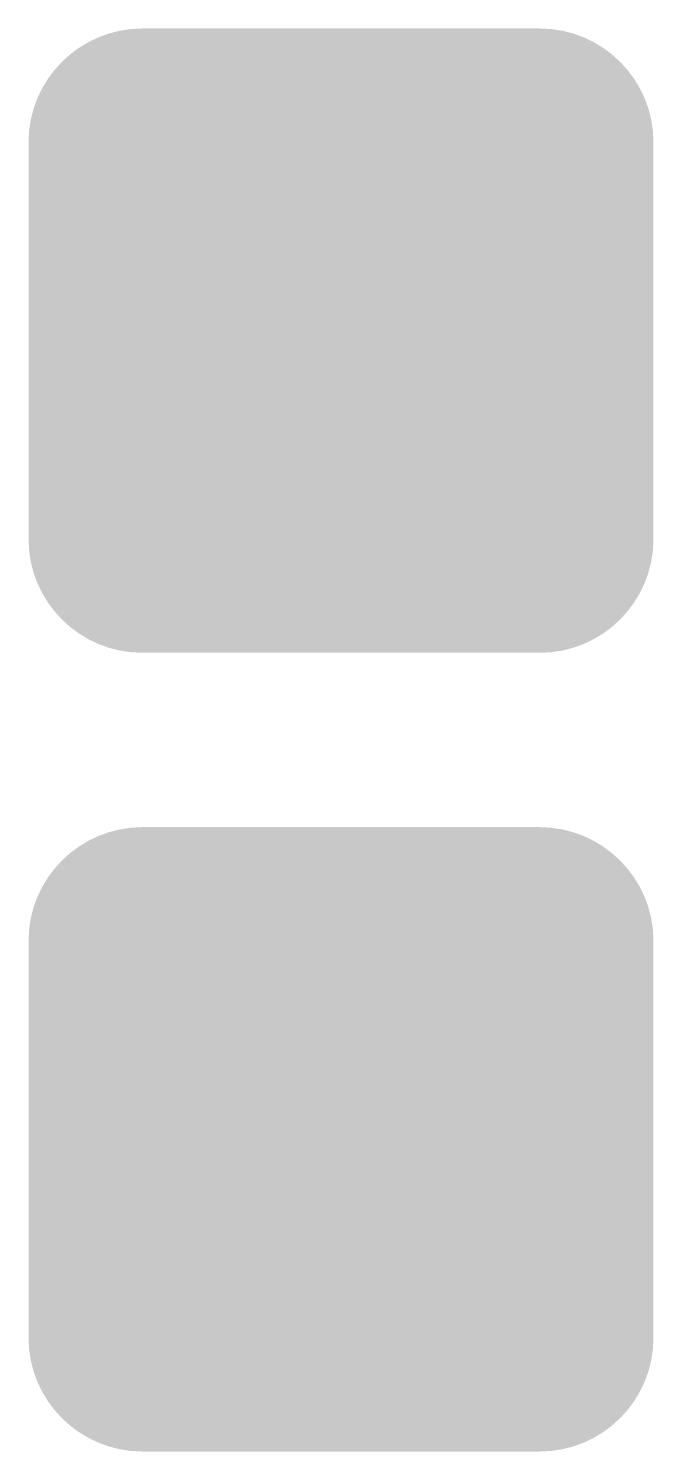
# Model space of a CAD drawing. Header units: millimetres. Extents: x 5277 to 6029, y 2052 to 2709.
# Drawn here: x 5394.73 to 5403.33, y 2414.63 to 2434.23 of the extents above; entities that cross this region are included whole.
import ezdxf

# ---------------------------------------------------------------- set-up
doc = ezdxf.new("R2010")
doc.units = ezdxf.units.MM
doc.layers.add('Health', color=7, linetype='CONTINUOUS', true_color=0x000000)

# ---------------------------------------------------------------- blocks, each defined once
blk = doc.blocks.new('602010409_план_фз')
at = {"layer": 'Health', "linetype": 'Continuous'}
h = blk.add_hatch(color=256, dxfattribs=at)
edge = h.paths.add_edge_path()
edge.add_spline(control_points=[(-0.266, -0.339), (-0.266, 0.523), (0.438, 1.227), (1.3, 1.227)], knot_values=[-1, -1, -1, -1, 0, 0, 0, 0], degree=3, periodic=0)
edge.add_line((1.3, 1.227), (6.769, 1.227))
edge.add_spline(control_points=[(6.769, 1.227), (7.632, 1.227), (8.333, 0.523), (8.333, -0.339)], knot_values=[-1, -1, -1, -1, 0, 0, 0, 0], degree=3, periodic=0)
edge.add_line((8.333, -0.339), (8.333, -5.806))
edge.add_spline(control_points=[(8.333, -5.806), (8.333, -6.669), (7.632, -7.372), (6.769, -7.372)], knot_values=[-1, -1, -1, -1, 0, 0, 0, 0], degree=3, periodic=0)
edge.add_line((6.769, -7.372), (1.3, -7.372))
edge.add_spline(control_points=[(1.3, -7.372), (0.438, -7.372), (-0.266, -6.669), (-0.266, -5.806)], knot_values=[-1, -1, -1, -1, 0, 0, 0, 0], degree=3, periodic=0)
edge.add_line((-0.266, -5.806), (-0.266, -0.339))
edge = h.paths.add_edge_path(flags=16)
edge.add_spline(control_points=[(0.047, -5.806), (0.047, -6.5), (0.606, -7.059), (1.3, -7.059)], knot_values=[-1, -1, -1, -1, 0, 0, 0, 0], degree=3, periodic=0)
edge.add_line((1.3, -7.059), (6.769, -7.059))
edge.add_spline(control_points=[(6.769, -7.059), (7.463, -7.059), (8.022, -6.5), (8.022, -5.806)], knot_values=[-1, -1, -1, -1, 0, 0, 0, 0], degree=3, periodic=0)
edge.add_line((8.022, -5.806), (8.022, -0.339))
edge.add_spline(control_points=[(8.022, -0.339), (8.022, 0.355), (7.463, 0.914), (6.769, 0.914)], knot_values=[-1, -1, -1, -1, 0, 0, 0, 0], degree=3, periodic=0)
edge.add_line((6.769, 0.914), (1.3, 0.914))
edge.add_spline(control_points=[(1.3, 0.914), (0.606, 0.914), (0.047, 0.355), (0.047, -0.339)], knot_values=[-1, -1, -1, -1, 0, 0, 0, 0], degree=3, periodic=0)
edge.add_line((0.047, -0.339), (0.047, -5.806))
at = {"layer": 'Health', "linetype": 'Continuous', "true_color": 0xff0000}
h = blk.add_hatch(color=1, dxfattribs=at)
edge = h.paths.add_edge_path()
edge.add_spline(control_points=[(0.047, -5.806), (0.047, -6.5), (0.606, -7.059), (1.3, -7.059)], knot_values=[-1, -1, -1, -1, 0, 0, 0, 0], degree=3, periodic=0)
edge.add_line((1.3, -7.059), (6.769, -7.059))
edge.add_spline(control_points=[(6.769, -7.059), (7.463, -7.059), (8.022, -6.5), (8.022, -5.806)], knot_values=[-1, -1, -1, -1, 0, 0, 0, 0], degree=3, periodic=0)
edge.add_line((8.022, -5.806), (8.022, -0.339))
edge.add_spline(control_points=[(8.022, -0.339), (8.022, 0.355), (7.463, 0.914), (6.769, 0.914)], knot_values=[-1, -1, -1, -1, 0, 0, 0, 0], degree=3, periodic=0)
edge.add_line((6.769, 0.914), (1.3, 0.914))
edge.add_spline(control_points=[(1.3, 0.914), (0.606, 0.914), (0.047, 0.355), (0.047, -0.339)], knot_values=[-1, -1, -1, -1, 0, 0, 0, 0], degree=3, periodic=0)
edge.add_line((0.047, -0.339), (0.047, -5.806))
at = {"layer": 'Health', "linetype": 'Continuous'}
h = blk.add_hatch(color=256, dxfattribs=at)
edge = h.paths.add_edge_path()
edge.add_line((0.252, -0.679), (0.252, -5.464))
edge.add_spline(control_points=[(0.252, -5.464), (0.252, -6.23), (0.877, -6.854), (1.642, -6.854)], knot_values=[0, 0, 0, 0, 1, 1, 1, 1], degree=3, periodic=0)
edge.add_line((1.642, -6.854), (6.427, -6.854))
edge.add_spline(control_points=[(6.427, -6.854), (7.193, -6.854), (7.815, -6.23), (7.815, -5.464)], knot_values=[0, 0, 0, 0, 1, 1, 1, 1], degree=3, periodic=0)
edge.add_line((7.815, -5.464), (7.815, -0.679))
edge.add_spline(control_points=[(7.815, -0.679), (7.815, 0.086), (7.193, 0.709), (6.427, 0.709)], knot_values=[0, 0, 0, 0, 1, 1, 1, 1], degree=3, periodic=0)
edge.add_line((6.427, 0.709), (1.642, 0.709))
edge.add_spline(control_points=[(1.642, 0.709), (0.877, 0.709), (0.252, 0.086), (0.252, -0.679)], knot_values=[0, 0, 0, 0, 1, 1, 1, 1], degree=3, periodic=0)
edge = h.paths.add_edge_path(flags=16)
edge.add_line((0.565, -0.679), (0.565, -5.464))
edge.add_spline(control_points=[(0.565, -5.464), (0.565, -6.06), (1.046, -6.541), (1.642, -6.541)], knot_values=[-1, -1, -1, -1, 0, 0, 0, 0], degree=3, periodic=0)
edge.add_line((1.642, -6.541), (6.427, -6.541))
edge.add_spline(control_points=[(6.427, -6.541), (7.024, -6.541), (7.502, -6.06), (7.502, -5.464)], knot_values=[-1, -1, -1, -1, 0, 0, 0, 0], degree=3, periodic=0)
edge.add_line((7.502, -5.464), (7.502, -0.679))
edge.add_spline(control_points=[(7.502, -0.679), (7.502, -0.083), (7.024, 0.396), (6.427, 0.396)], knot_values=[-1, -1, -1, -1, 0, 0, 0, 0], degree=3, periodic=0)
edge.add_line((6.427, 0.396), (1.642, 0.396))
edge.add_spline(control_points=[(1.642, 0.396), (1.046, 0.396), (0.565, -0.083), (0.565, -0.679)], knot_values=[-1, -1, -1, -1, 0, 0, 0, 0], degree=3, periodic=0)
h = blk.add_hatch(color=256, dxfattribs=at)
edge = h.paths.add_edge_path()
edge.add_line((0.77, -1.021), (0.77, -5.124))
edge.add_spline(control_points=[(0.77, -5.124), (0.77, -5.792), (1.314, -6.336), (1.982, -6.336)], knot_values=[0, 0, 0, 0, 1, 1, 1, 1], degree=3, periodic=0)
edge.add_line((1.982, -6.336), (6.085, -6.336))
edge.add_spline(control_points=[(6.085, -6.336), (6.753, -6.336), (7.297, -5.792), (7.297, -5.124)], knot_values=[0, 0, 0, 0, 1, 1, 1, 1], degree=3, periodic=0)
edge.add_line((7.297, -5.124), (7.297, -1.021))
edge.add_spline(control_points=[(7.297, -1.021), (7.297, -0.353), (6.753, 0.191), (6.085, 0.191)], knot_values=[0, 0, 0, 0, 1, 1, 1, 1], degree=3, periodic=0)
edge.add_line((6.085, 0.191), (1.982, 0.191))
edge.add_spline(control_points=[(1.982, 0.191), (1.314, 0.191), (0.77, -0.353), (0.77, -1.021)], knot_values=[0, 0, 0, 0, 1, 1, 1, 1], degree=3, periodic=0)
edge = h.paths.add_edge_path(flags=16)
edge.add_line((1.081, -1.021), (1.081, -5.124))
edge.add_spline(control_points=[(1.081, -5.124), (1.081, -5.624), (1.482, -6.025), (1.982, -6.025)], knot_values=[-1, -1, -1, -1, 0, 0, 0, 0], degree=3, periodic=0)
edge.add_line((1.982, -6.025), (6.085, -6.025))
edge.add_spline(control_points=[(6.085, -6.025), (6.585, -6.025), (6.986, -5.624), (6.986, -5.124)], knot_values=[-1, -1, -1, -1, 0, 0, 0, 0], degree=3, periodic=0)
edge.add_line((6.986, -5.124), (6.986, -1.021))
edge.add_spline(control_points=[(6.986, -1.021), (6.986, -0.521), (6.585, -0.12), (6.085, -0.12)], knot_values=[-1, -1, -1, -1, 0, 0, 0, 0], degree=3, periodic=0)
edge.add_line((6.085, -0.12), (1.982, -0.12))
edge.add_spline(control_points=[(1.982, -0.12), (1.482, -0.12), (1.081, -0.521), (1.081, -1.021)], knot_values=[-1, -1, -1, -1, 0, 0, 0, 0], degree=3, periodic=0)
h = blk.add_hatch(color=256, dxfattribs=at)
h.paths.add_polyline_path([(3.17, -1.454), (3.17, -1.298), (3.294, -1.035), (3.418, -0.929), (3.542, -0.824), (3.833, -0.718), (4.001, -0.718), (4.169, -0.718), (4.46, -0.824), (4.584, -0.929), (4.708, -1.035), (4.832, -1.298), (4.832, -1.454), (4.832, -1.549), (4.778, -1.699), (4.723, -1.753), (4.672, -1.804), (4.541, -1.863), (4.46, -1.87), (4.446, -1.874), (4.395, -1.877), (4.358, -1.877), (4.322, -1.877), (4.216, -1.87), (4.147, -1.863), (4.147, -2.162), (5.044, -2.162), (5.044, -3.949), (2.958, -3.949), (2.958, -2.162), (3.855, -2.162), (3.855, -1.863), (3.786, -1.87), (3.68, -1.877), (3.644, -1.877), (3.607, -1.877), (3.556, -1.874), (3.542, -1.87), (3.461, -1.863), (3.33, -1.804), (3.279, -1.753), (3.224, -1.699), (3.17, -1.549)])
h.paths.add_polyline_path([(3.994, -2.672), (3.928, -2.672), (3.862, -2.742), (3.862, -2.811), (3.862, -2.957), (3.717, -2.957), (3.647, -2.957), (3.578, -3.026), (3.578, -3.095), (3.578, -3.103), (3.578, -3.172), (3.647, -3.241), (3.717, -3.241), (3.862, -3.241), (3.862, -3.38), (3.862, -3.449), (3.928, -3.518), (3.994, -3.518), (4.001, -3.518), (4.07, -3.518), (4.14, -3.449), (4.14, -3.38), (4.14, -3.241), (4.285, -3.241), (4.355, -3.241), (4.424, -3.172), (4.424, -3.103), (4.424, -3.095), (4.424, -3.026), (4.355, -2.957), (4.285, -2.957), (4.14, -2.957), (4.14, -2.811), (4.14, -2.742), (4.07, -2.672), (4.001, -2.672)], flags=16)
h.paths.add_polyline_path([(3.76, -1.141), (3.702, -1.141), (3.644, -1.196), (3.644, -1.25), (3.644, -1.323), (3.644, -1.381), (3.702, -1.44), (3.76, -1.44), (4.242, -1.44), (4.3, -1.44), (4.358, -1.381), (4.358, -1.323), (4.358, -1.25), (4.358, -1.196), (4.3, -1.141), (4.242, -1.141)], flags=16)
h.paths.add_polyline_path([(5.336, -2.125), (5.405, -2.136), (5.503, -2.217), (5.533, -2.286), (5.627, -2.286), (5.726, -2.286), (5.895, -2.361), (5.967, -2.435), (6.038, -2.51), (6.109, -2.691), (6.109, -2.796), (6.109, -3.744), (6.258, -3.796), (6.408, -4), (6.408, -4.153), (6.408, -4.219), (6.346, -4.284), (6.284, -4.284), (6.258, -4.284), (6.213, -4.264), (6.193, -4.244), (6.173, -4.224), (6.152, -4.178), (6.152, -4.153), (6.152, -4.116), (6.127, -4.056), (6.101, -4.033), (6.076, -4.009), (6.014, -3.985), (5.977, -3.985), (5.941, -3.985), (5.881, -4.009), (5.857, -4.033), (5.833, -4.056), (5.81, -4.116), (5.81, -4.153), (5.81, -4.178), (5.791, -4.224), (5.773, -4.244), (5.755, -4.264), (5.708, -4.284), (5.678, -4.284), (5.649, -4.284), (5.602, -4.264), (5.584, -4.244), (5.565, -4.224), (5.547, -4.178), (5.547, -4.153), (5.547, -4.084), (5.591, -3.958), (5.635, -3.901), (5.678, -3.845), (5.788, -3.766), (5.853, -3.744), (5.853, -2.796), (5.853, -2.745), (5.821, -2.66), (5.788, -2.625), (5.755, -2.59), (5.675, -2.556), (5.627, -2.556), (5.54, -2.556), (5.511, -2.629), (5.409, -2.712), (5.336, -2.723)])
h.paths.add_polyline_path([(2.666, -2.125), (2.666, -2.723), (2.593, -2.712), (2.491, -2.629), (2.462, -2.556), (2.375, -2.556), (2.327, -2.556), (2.247, -2.59), (2.214, -2.625), (2.181, -2.66), (2.149, -2.745), (2.149, -2.796), (2.149, -3.744), (2.214, -3.766), (2.324, -3.845), (2.367, -3.901), (2.411, -3.958), (2.455, -4.084), (2.455, -4.153), (2.455, -4.178), (2.437, -4.224), (2.418, -4.244), (2.4, -4.264), (2.353, -4.284), (2.324, -4.284), (2.294, -4.284), (2.247, -4.264), (2.229, -4.244), (2.211, -4.224), (2.192, -4.178), (2.192, -4.153), (2.192, -4.116), (2.169, -4.056), (2.145, -4.033), (2.121, -4.009), (2.061, -3.985), (2.025, -3.985), (1.988, -3.985), (1.926, -4.009), (1.901, -4.033), (1.875, -4.056), (1.85, -4.116), (1.85, -4.153), (1.85, -4.178), (1.829, -4.224), (1.809, -4.244), (1.789, -4.264), (1.744, -4.284), (1.718, -4.284), (1.656, -4.284), (1.594, -4.219), (1.594, -4.153), (1.594, -4), (1.744, -3.796), (1.893, -3.744), (1.893, -2.796), (1.893, -2.691), (1.964, -2.51), (2.036, -2.435), (2.107, -2.361), (2.276, -2.286), (2.375, -2.286), (2.469, -2.286), (2.499, -2.217), (2.597, -2.136)])
h.paths.add_polyline_path([(2.958, -4.211), (3.184, -4.211), (5.044, -4.211), (5.044, -4.634), (5.044, -4.671), (5.011, -4.731), (4.978, -4.755), (4.945, -4.778), (4.865, -4.802), (4.818, -4.802), (3.184, -4.802), (3.137, -4.802), (3.057, -4.778), (3.024, -4.755), (2.991, -4.731), (2.958, -4.671), (2.958, -4.634)])
h.paths.add_polyline_path([(3.388, -5.065), (3.52, -5.065), (4.614, -5.065), (4.614, -5.385), (4.614, -5.415), (4.595, -5.462), (4.577, -5.48), (4.559, -5.498), (4.512, -5.517), (4.482, -5.517), (3.52, -5.517), (3.491, -5.517), (3.443, -5.498), (3.425, -5.48), (3.407, -5.462), (3.388, -5.415), (3.388, -5.385)])
blk = doc.blocks.new('602010409_рек_фз')
at = {"layer": 'Health', "linetype": 'Continuous'}
h = blk.add_hatch(color=256, dxfattribs=at)
edge = h.paths.add_edge_path()
edge.add_spline(control_points=[(-0.266, -0.339), (-0.266, 0.523), (0.438, 1.227), (1.3, 1.227)], knot_values=[-1, -1, -1, -1, 0, 0, 0, 0], degree=3, periodic=0)
edge.add_line((1.3, 1.227), (6.769, 1.227))
edge.add_spline(control_points=[(6.769, 1.227), (7.632, 1.227), (8.333, 0.523), (8.333, -0.339)], knot_values=[-1, -1, -1, -1, 0, 0, 0, 0], degree=3, periodic=0)
edge.add_line((8.333, -0.339), (8.333, -5.806))
edge.add_spline(control_points=[(8.333, -5.806), (8.333, -6.669), (7.632, -7.372), (6.769, -7.372)], knot_values=[-1, -1, -1, -1, 0, 0, 0, 0], degree=3, periodic=0)
edge.add_line((6.769, -7.372), (1.3, -7.372))
edge.add_spline(control_points=[(1.3, -7.372), (0.438, -7.372), (-0.266, -6.669), (-0.266, -5.806)], knot_values=[-1, -1, -1, -1, 0, 0, 0, 0], degree=3, periodic=0)
edge.add_line((-0.266, -5.806), (-0.266, -0.339))
edge = h.paths.add_edge_path(flags=16)
edge.add_spline(control_points=[(0.047, -5.806), (0.047, -6.5), (0.606, -7.059), (1.3, -7.059)], knot_values=[-1, -1, -1, -1, 0, 0, 0, 0], degree=3, periodic=0)
edge.add_line((1.3, -7.059), (6.769, -7.059))
edge.add_spline(control_points=[(6.769, -7.059), (7.463, -7.059), (8.022, -6.5), (8.022, -5.806)], knot_values=[-1, -1, -1, -1, 0, 0, 0, 0], degree=3, periodic=0)
edge.add_line((8.022, -5.806), (8.022, -0.339))
edge.add_spline(control_points=[(8.022, -0.339), (8.022, 0.355), (7.463, 0.914), (6.769, 0.914)], knot_values=[-1, -1, -1, -1, 0, 0, 0, 0], degree=3, periodic=0)
edge.add_line((6.769, 0.914), (1.3, 0.914))
edge.add_spline(control_points=[(1.3, 0.914), (0.606, 0.914), (0.047, 0.355), (0.047, -0.339)], knot_values=[-1, -1, -1, -1, 0, 0, 0, 0], degree=3, periodic=0)
edge.add_line((0.047, -0.339), (0.047, -5.806))
at = {"layer": 'Health', "linetype": 'Continuous', "true_color": 0xffff00}
h = blk.add_hatch(color=2, dxfattribs=at)
edge = h.paths.add_edge_path()
edge.add_spline(control_points=[(0.047, -5.806), (0.047, -6.5), (0.606, -7.059), (1.3, -7.059)], knot_values=[-1, -1, -1, -1, 0, 0, 0, 0], degree=3, periodic=0)
edge.add_line((1.3, -7.059), (6.769, -7.059))
edge.add_spline(control_points=[(6.769, -7.059), (7.463, -7.059), (8.022, -6.5), (8.022, -5.806)], knot_values=[-1, -1, -1, -1, 0, 0, 0, 0], degree=3, periodic=0)
edge.add_line((8.022, -5.806), (8.022, -0.339))
edge.add_spline(control_points=[(8.022, -0.339), (8.022, 0.355), (7.463, 0.914), (6.769, 0.914)], knot_values=[-1, -1, -1, -1, 0, 0, 0, 0], degree=3, periodic=0)
edge.add_line((6.769, 0.914), (1.3, 0.914))
edge.add_spline(control_points=[(1.3, 0.914), (0.606, 0.914), (0.047, 0.355), (0.047, -0.339)], knot_values=[-1, -1, -1, -1, 0, 0, 0, 0], degree=3, periodic=0)
edge.add_line((0.047, -0.339), (0.047, -5.806))
at = {"layer": 'Health', "linetype": 'Continuous'}
h = blk.add_hatch(color=256, dxfattribs=at)
edge = h.paths.add_edge_path()
edge.add_line((0.252, -0.679), (0.252, -5.464))
edge.add_spline(control_points=[(0.252, -5.464), (0.252, -6.23), (0.877, -6.854), (1.642, -6.854)], knot_values=[0, 0, 0, 0, 1, 1, 1, 1], degree=3, periodic=0)
edge.add_line((1.642, -6.854), (6.427, -6.854))
edge.add_spline(control_points=[(6.427, -6.854), (7.193, -6.854), (7.815, -6.23), (7.815, -5.464)], knot_values=[0, 0, 0, 0, 1, 1, 1, 1], degree=3, periodic=0)
edge.add_line((7.815, -5.464), (7.815, -0.679))
edge.add_spline(control_points=[(7.815, -0.679), (7.815, 0.086), (7.193, 0.709), (6.427, 0.709)], knot_values=[0, 0, 0, 0, 1, 1, 1, 1], degree=3, periodic=0)
edge.add_line((6.427, 0.709), (1.642, 0.709))
edge.add_spline(control_points=[(1.642, 0.709), (0.877, 0.709), (0.252, 0.086), (0.252, -0.679)], knot_values=[0, 0, 0, 0, 1, 1, 1, 1], degree=3, periodic=0)
edge = h.paths.add_edge_path(flags=16)
edge.add_line((0.565, -0.679), (0.565, -5.464))
edge.add_spline(control_points=[(0.565, -5.464), (0.565, -6.06), (1.046, -6.541), (1.642, -6.541)], knot_values=[-1, -1, -1, -1, 0, 0, 0, 0], degree=3, periodic=0)
edge.add_line((1.642, -6.541), (6.427, -6.541))
edge.add_spline(control_points=[(6.427, -6.541), (7.024, -6.541), (7.502, -6.06), (7.502, -5.464)], knot_values=[-1, -1, -1, -1, 0, 0, 0, 0], degree=3, periodic=0)
edge.add_line((7.502, -5.464), (7.502, -0.679))
edge.add_spline(control_points=[(7.502, -0.679), (7.502, -0.083), (7.024, 0.396), (6.427, 0.396)], knot_values=[-1, -1, -1, -1, 0, 0, 0, 0], degree=3, periodic=0)
edge.add_line((6.427, 0.396), (1.642, 0.396))
edge.add_spline(control_points=[(1.642, 0.396), (1.046, 0.396), (0.565, -0.083), (0.565, -0.679)], knot_values=[-1, -1, -1, -1, 0, 0, 0, 0], degree=3, periodic=0)
h = blk.add_hatch(color=256, dxfattribs=at)
edge = h.paths.add_edge_path()
edge.add_line((0.77, -1.021), (0.77, -5.124))
edge.add_spline(control_points=[(0.77, -5.124), (0.77, -5.792), (1.314, -6.336), (1.982, -6.336)], knot_values=[0, 0, 0, 0, 1, 1, 1, 1], degree=3, periodic=0)
edge.add_line((1.982, -6.336), (6.085, -6.336))
edge.add_spline(control_points=[(6.085, -6.336), (6.753, -6.336), (7.297, -5.792), (7.297, -5.124)], knot_values=[0, 0, 0, 0, 1, 1, 1, 1], degree=3, periodic=0)
edge.add_line((7.297, -5.124), (7.297, -1.021))
edge.add_spline(control_points=[(7.297, -1.021), (7.297, -0.353), (6.753, 0.191), (6.085, 0.191)], knot_values=[0, 0, 0, 0, 1, 1, 1, 1], degree=3, periodic=0)
edge.add_line((6.085, 0.191), (1.982, 0.191))
edge.add_spline(control_points=[(1.982, 0.191), (1.314, 0.191), (0.77, -0.353), (0.77, -1.021)], knot_values=[0, 0, 0, 0, 1, 1, 1, 1], degree=3, periodic=0)
edge = h.paths.add_edge_path(flags=16)
edge.add_line((1.081, -1.021), (1.081, -5.124))
edge.add_spline(control_points=[(1.081, -5.124), (1.081, -5.624), (1.482, -6.025), (1.982, -6.025)], knot_values=[-1, -1, -1, -1, 0, 0, 0, 0], degree=3, periodic=0)
edge.add_line((1.982, -6.025), (6.085, -6.025))
edge.add_spline(control_points=[(6.085, -6.025), (6.585, -6.025), (6.986, -5.624), (6.986, -5.124)], knot_values=[-1, -1, -1, -1, 0, 0, 0, 0], degree=3, periodic=0)
edge.add_line((6.986, -5.124), (6.986, -1.021))
edge.add_spline(control_points=[(6.986, -1.021), (6.986, -0.521), (6.585, -0.12), (6.085, -0.12)], knot_values=[-1, -1, -1, -1, 0, 0, 0, 0], degree=3, periodic=0)
edge.add_line((6.085, -0.12), (1.982, -0.12))
edge.add_spline(control_points=[(1.982, -0.12), (1.482, -0.12), (1.081, -0.521), (1.081, -1.021)], knot_values=[-1, -1, -1, -1, 0, 0, 0, 0], degree=3, periodic=0)
h = blk.add_hatch(color=256, dxfattribs=at)
h.paths.add_polyline_path([(3.17, -1.454), (3.17, -1.298), (3.294, -1.035), (3.418, -0.929), (3.542, -0.824), (3.833, -0.718), (4.001, -0.718), (4.169, -0.718), (4.46, -0.824), (4.584, -0.929), (4.708, -1.035), (4.832, -1.298), (4.832, -1.454), (4.832, -1.549), (4.778, -1.699), (4.723, -1.753), (4.672, -1.804), (4.541, -1.863), (4.46, -1.87), (4.446, -1.874), (4.395, -1.877), (4.358, -1.877), (4.322, -1.877), (4.216, -1.87), (4.147, -1.863), (4.147, -2.162), (5.044, -2.162), (5.044, -3.949), (2.958, -3.949), (2.958, -2.162), (3.855, -2.162), (3.855, -1.863), (3.786, -1.87), (3.68, -1.877), (3.644, -1.877), (3.607, -1.877), (3.556, -1.874), (3.542, -1.87), (3.461, -1.863), (3.33, -1.804), (3.279, -1.753), (3.224, -1.699), (3.17, -1.549)])
h.paths.add_polyline_path([(3.994, -2.672), (3.928, -2.672), (3.862, -2.742), (3.862, -2.811), (3.862, -2.957), (3.717, -2.957), (3.647, -2.957), (3.578, -3.026), (3.578, -3.095), (3.578, -3.103), (3.578, -3.172), (3.647, -3.241), (3.717, -3.241), (3.862, -3.241), (3.862, -3.38), (3.862, -3.449), (3.928, -3.518), (3.994, -3.518), (4.001, -3.518), (4.07, -3.518), (4.14, -3.449), (4.14, -3.38), (4.14, -3.241), (4.285, -3.241), (4.355, -3.241), (4.424, -3.172), (4.424, -3.103), (4.424, -3.095), (4.424, -3.026), (4.355, -2.957), (4.285, -2.957), (4.14, -2.957), (4.14, -2.811), (4.14, -2.742), (4.07, -2.672), (4.001, -2.672)], flags=16)
h.paths.add_polyline_path([(3.76, -1.141), (3.702, -1.141), (3.644, -1.196), (3.644, -1.25), (3.644, -1.323), (3.644, -1.381), (3.702, -1.44), (3.76, -1.44), (4.242, -1.44), (4.3, -1.44), (4.358, -1.381), (4.358, -1.323), (4.358, -1.25), (4.358, -1.196), (4.3, -1.141), (4.242, -1.141)], flags=16)
h.paths.add_polyline_path([(5.336, -2.125), (5.405, -2.136), (5.503, -2.217), (5.533, -2.286), (5.627, -2.286), (5.726, -2.286), (5.895, -2.361), (5.967, -2.435), (6.038, -2.51), (6.109, -2.691), (6.109, -2.796), (6.109, -3.744), (6.258, -3.796), (6.408, -4), (6.408, -4.153), (6.408, -4.219), (6.346, -4.284), (6.284, -4.284), (6.258, -4.284), (6.213, -4.264), (6.193, -4.244), (6.173, -4.224), (6.152, -4.178), (6.152, -4.153), (6.152, -4.116), (6.127, -4.056), (6.101, -4.033), (6.076, -4.009), (6.014, -3.985), (5.977, -3.985), (5.941, -3.985), (5.881, -4.009), (5.857, -4.033), (5.833, -4.056), (5.81, -4.116), (5.81, -4.153), (5.81, -4.178), (5.791, -4.224), (5.773, -4.244), (5.755, -4.264), (5.708, -4.284), (5.678, -4.284), (5.649, -4.284), (5.602, -4.264), (5.584, -4.244), (5.565, -4.224), (5.547, -4.178), (5.547, -4.153), (5.547, -4.084), (5.591, -3.958), (5.635, -3.901), (5.678, -3.845), (5.788, -3.766), (5.853, -3.744), (5.853, -2.796), (5.853, -2.745), (5.821, -2.66), (5.788, -2.625), (5.755, -2.59), (5.675, -2.556), (5.627, -2.556), (5.54, -2.556), (5.511, -2.629), (5.409, -2.712), (5.336, -2.723)])
h.paths.add_polyline_path([(2.666, -2.125), (2.666, -2.723), (2.593, -2.712), (2.491, -2.629), (2.462, -2.556), (2.375, -2.556), (2.327, -2.556), (2.247, -2.59), (2.214, -2.625), (2.181, -2.66), (2.149, -2.745), (2.149, -2.796), (2.149, -3.744), (2.214, -3.766), (2.324, -3.845), (2.367, -3.901), (2.411, -3.958), (2.455, -4.084), (2.455, -4.153), (2.455, -4.178), (2.437, -4.224), (2.418, -4.244), (2.4, -4.264), (2.353, -4.284), (2.324, -4.284), (2.294, -4.284), (2.247, -4.264), (2.229, -4.244), (2.211, -4.224), (2.192, -4.178), (2.192, -4.153), (2.192, -4.116), (2.169, -4.056), (2.145, -4.033), (2.121, -4.009), (2.061, -3.985), (2.025, -3.985), (1.988, -3.985), (1.926, -4.009), (1.901, -4.033), (1.875, -4.056), (1.85, -4.116), (1.85, -4.153), (1.85, -4.178), (1.829, -4.224), (1.809, -4.244), (1.789, -4.264), (1.744, -4.284), (1.718, -4.284), (1.656, -4.284), (1.594, -4.219), (1.594, -4.153), (1.594, -4), (1.744, -3.796), (1.893, -3.744), (1.893, -2.796), (1.893, -2.691), (1.964, -2.51), (2.036, -2.435), (2.107, -2.361), (2.276, -2.286), (2.375, -2.286), (2.469, -2.286), (2.499, -2.217), (2.597, -2.136)])
h.paths.add_polyline_path([(2.958, -4.211), (3.184, -4.211), (5.044, -4.211), (5.044, -4.634), (5.044, -4.671), (5.011, -4.731), (4.978, -4.755), (4.945, -4.778), (4.865, -4.802), (4.818, -4.802), (3.184, -4.802), (3.137, -4.802), (3.057, -4.778), (3.024, -4.755), (2.991, -4.731), (2.958, -4.671), (2.958, -4.634)])
h.paths.add_polyline_path([(3.388, -5.065), (3.52, -5.065), (4.614, -5.065), (4.614, -5.385), (4.614, -5.415), (4.595, -5.462), (4.577, -5.48), (4.559, -5.498), (4.512, -5.517), (4.482, -5.517), (3.52, -5.517), (3.491, -5.517), (3.443, -5.498), (3.425, -5.48), (3.407, -5.462), (3.388, -5.415), (3.388, -5.385)])

msp = doc.modelspace()

# ---------------------------------------------------------------- block references
at = {"layer": 'Health', "linetype": 'Continuous'}
for name, p in [('602010409_план_фз', (5395, 2433)), ('602010409_рек_фз', (5395, 2422))]:
    msp.add_blockref(name, p, dxfattribs=at)

doc.saveas('drawing.dxf')
